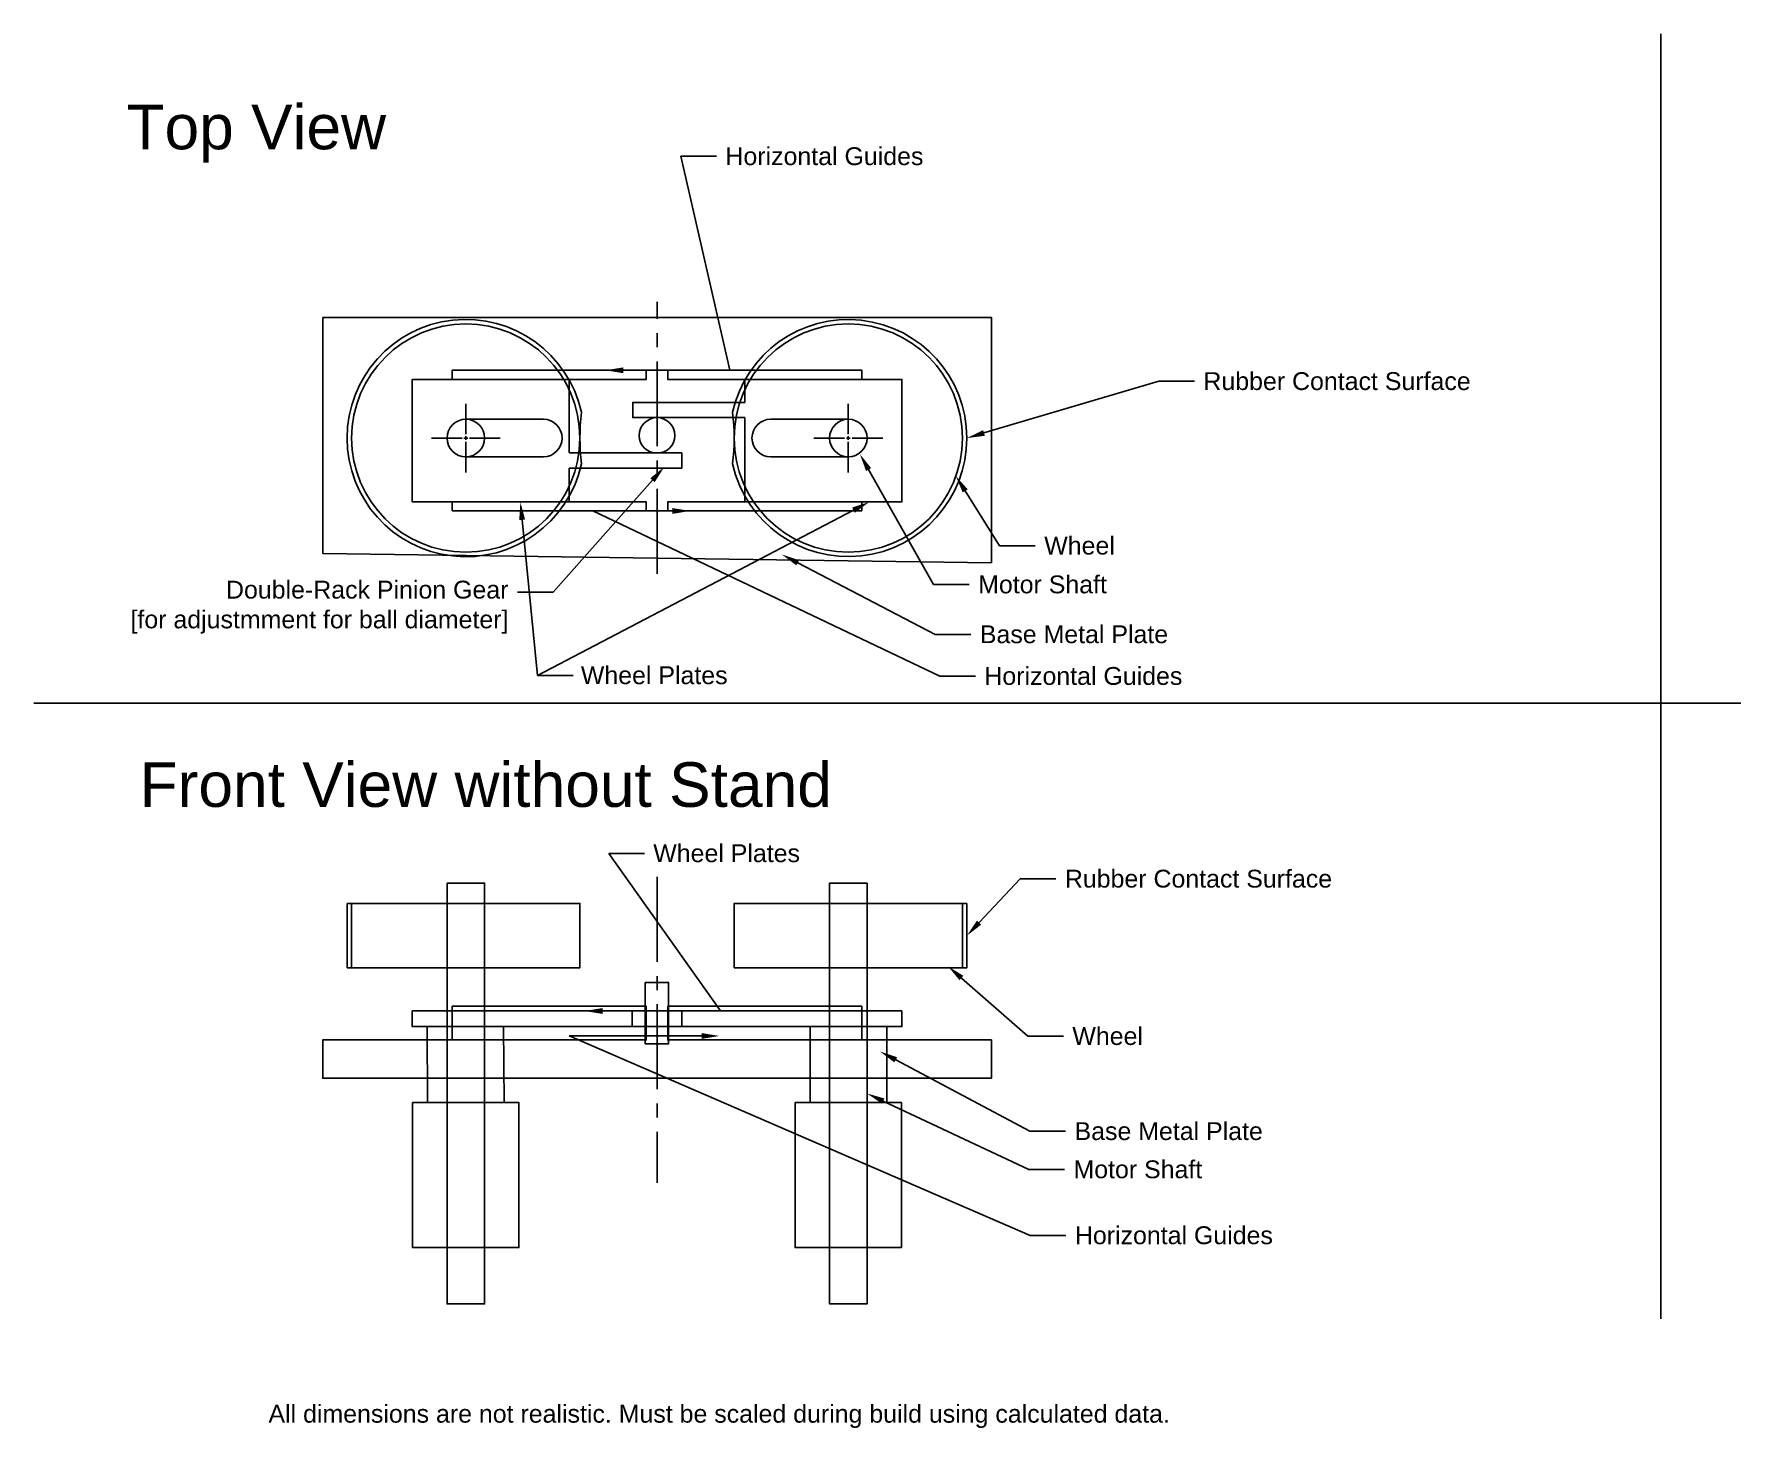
# Model space of a CAD drawing. Header units: millimetres. Extents: x 1800 to 2670, y 1294 to 1649.
# Drawn here: x 1800.4 to 2181, y 1336.3 to 1649 of the extents above; entities that cross this region are included whole.
import ezdxf
from ezdxf import colors
from ezdxf.entities.mleader import LeaderData, LeaderLine
from ezdxf.math import Vec2, Vec3

# ---------------------------------------------------------------- set-up
doc = ezdxf.new("R2010")
doc.units = ezdxf.units.MM
doc.linetypes.add('CENTER2', pattern=[28.575, 19.05, -3.175, 3.175, -3.175])
doc.styles.get("Standard").update_dxf_attribs({"font": 'arial.ttf'})

# ---------------------------------------------------------------- blocks, each defined once
blk = doc.blocks.new('*U2')
at = {"color": 0, "linetype": 'CENTER2', "transparency": 16777216}
blk.add_line((0, -30.47), (0, 30.47), dxfattribs=at)
blk = doc.blocks.new('*U12')
at = {"color": 0, "linetype": 'CENTER2', "transparency": 16777216}
for p, q in [((0, 0.84187), (0, 7.70935)), ((-7.70935, 0), (-0.84187, 0)), ((0.84187, 0), (7.70935, 0)), ((0, -7.70935), (0, -0.84187))]:
    blk.add_line(p, q, dxfattribs=at)
at = {"color": 0, "linetype": 'Continuous', "transparency": 16777216}
for p, q in [((-0.420935, 0), (0.420935, 0)), ((0, -0.420935), (0, 0.420935))]:
    blk.add_line(p, q, dxfattribs=at)
blk = doc.blocks.new('*U11')
blk.add_lwpolyline([(1923.2, 1564.15, 9.08104), (1923.2, 1552.57, -0.062647)], format="xyb", close=True)
for points in [[(1920.46, 1551.62), (1920.46, 1544.04), (1885.23, 1544.04), (1885.23, 1571.53), (1920.46, 1571.53), (1920.46, 1555.03)], [(1920.46, 1555.03), (1945.7, 1555.03), (1945.7, 1551.62), (1920.46, 1551.62)]]:
    blk.add_lwpolyline(points)
for radius in [25.6, 4.21]:
    blk.add_circle((1897.24, 1558.36), radius)
at = {"linetype": 'CENTER2'}
blk.add_blockref('*U12', (1897.24, 1558.36), dxfattribs=at)
blk = doc.blocks.new('*U13')
blk.add_lwpolyline([(1957.08, 1564.14, -9.08104), (1957.08, 1552.57, 0.062647)], format="xyb", close=True)
for points in [[(1959.81, 1562.94), (1959.81, 1544.04), (1995.05, 1544.04), (1995.05, 1571.53), (1959.81, 1571.53), (1959.81, 1566.35)], [(1959.81, 1566.35), (1934.68, 1566.35), (1934.68, 1562.94), (1959.81, 1562.94)]]:
    blk.add_lwpolyline(points)
for radius in [25.6, 4.21]:
    blk.add_circle((1983.04, 1558.36), radius)
blk = doc.blocks.new('*U14')
at = {"color": 0, "linetype": 'CENTER2', "transparency": 16777216}
blk.add_line((0, 40.85), (0, -27.78), dxfattribs=at)
blk = doc.blocks.new('*U15')
at = {"color": 0, "linetype": 'CENTER2', "transparency": 16777216}
for p, q in [((0, 0.84187), (0, 7.70935)), ((-7.70935, 0), (-0.84187, 0)), ((0.84187, 0), (7.70935, 0)), ((0, -7.70935), (0, -0.84187))]:
    blk.add_line(p, q, dxfattribs=at)
at = {"color": 0, "linetype": 'Continuous', "transparency": 16777216}
for p, q in [((-0.420935, 0), (0.420935, 0)), ((0, -0.420935), (0, 0.420935))]:
    blk.add_line(p, q, dxfattribs=at)

msp = doc.modelspace()

# ---------------------------------------------------------------- linework, layer by layer
for p, q in [((2165.3, 1648.99), (2165.3, 1360.84)), ((1800.37, 1498.9), (2530.23, 1498.9)), ((1888.54, 1426.36), (1888.67, 1409.33)), ((1905.73, 1426.36), (1905.85, 1409.33)), ((1974.46, 1426.36), (1974.46, 1409.33)), ((1991.65, 1426.36), (1991.65, 1409.33))]:
    msp.add_line(p, q)
for points in [[(1865.14, 1585.38), (2015.14, 1585.38), (2015.14, 1530.38), (1865.14, 1532.5)], [(1894.17, 1571.53), (1937.73, 1571.53), (1937.73, 1573.56), (1894.17, 1573.56)], [(1986.1, 1571.53), (1942.55, 1571.53), (1942.55, 1573.56), (1986.1, 1573.56)], [(1894.17, 1542.01), (1937.73, 1542.01), (1937.73, 1544.04), (1894.17, 1544.04)], [(1986.1, 1542.01), (1942.55, 1542.01), (1942.55, 1544.04), (1986.1, 1544.04)], [(1893.03, 1458.53), (1901.45, 1458.53), (1901.45, 1364.16), (1893.03, 1364.16)], [(1987.25, 1458.53), (1978.83, 1458.53), (1978.83, 1364.16), (1987.25, 1364.16)], [(1871.64, 1439.55), (1922.84, 1439.55), (1922.84, 1453.98), (1871.64, 1453.98)], [(2008.64, 1439.55), (1957.44, 1439.55), (1957.44, 1453.98), (2008.64, 1453.98)], [(1937.51, 1436.28), (1942.71, 1436.28), (1942.71, 1422.46), (1937.51, 1422.46)], [(1885.23, 1429.86), (1945.7, 1429.86), (1945.7, 1426.36), (1885.23, 1426.36)], [(1894.17, 1423.39), (1937.73, 1423.39), (1937.73, 1430.91), (1894.17, 1430.91)], [(1995.05, 1429.86), (1934.58, 1429.86), (1934.58, 1426.36), (1995.05, 1426.36)], [(1986.1, 1423.39), (1942.55, 1423.39), (1942.55, 1430.91), (1986.1, 1430.91)], [(1885.32, 1409.33), (1909.15, 1409.33), (1909.15, 1376.79), (1885.32, 1376.79)], [(1994.95, 1409.33), (1971.12, 1409.33), (1971.12, 1376.79), (1994.95, 1376.79)]]:
    msp.add_lwpolyline(points, close=True)
for points in [[(1897.24, 1562.57), (1914.64, 1562.57, -1), (1914.64, 1554.15), (1897.24, 1554.15, -1)], [(1983.04, 1562.57), (1965.64, 1562.57, 1), (1965.64, 1554.15), (1983.04, 1554.15, 1)]]:
    msp.add_lwpolyline(points, format="xyb", close=True)
for points in [[(1871.64, 1453.98), (1870.64, 1453.98)], [(1870.64, 1453.98), (1870.64, 1439.55), (1871.64, 1439.55)], [(2008.64, 1453.98), (2009.64, 1453.98)], [(2009.64, 1453.98), (2009.64, 1439.55), (2008.64, 1439.55)], [(1937.51, 1423.39), (1865.14, 1423.39), (1865.14, 1414.77), (2015.14, 1414.77), (2015.14, 1423.39), (1942.71, 1423.39)]]:
    msp.add_lwpolyline(points)
msp.add_circle((1940.14, 1558.94), 4)

# ---------------------------------------------------------------- block references
at = {"linetype": 'CENTER2'}
for name, p in [('*U2', (1940.14, 1558.41)), ('*U15', (1983.04, 1558.36)), ('*U14', (1940.14, 1419.08))]:
    msp.add_blockref(name, p, dxfattribs=at)
for name in ['*U11', '*U13']:
    msp.add_blockref(name, (0, 0))

# ---------------------------------------------------------------- texts
at = {"char_height": 10, "attachment_point": 1}
for s, insert, width in [('Top View', (1821.13, 1633.13), 72.4597), ('Front View without Stand', (1824.07, 1485.64), 163.4766)]:
    msp.add_mtext(s, dxfattribs=dict(at, insert=insert, width=width))
at = {"insert": (1852.98, 1341.53), "char_height": 4, "attachment_point": 1}
msp.add_mtext_dynamic_manual_height_columns('All dimensions are not realistic. Must be scaled during build using calculated data.', width=205.6256, gutter_width=12.5, heights=[0], dxfattribs=at)

# ---------------------------------------------------------------- leaders
ml = msp.add_multileader_mtext('Standard')
ml.set_content('Horizontal Guides', color=256)
ml.set_leader_properties()
ml.build(insert=Vec2(0, 0))
ctx = ml.context
ctx.base_point, ctx.plane_origin = Vec3(1953.48, 1621.55), Vec3(1928.61, 1573.56)
notes = []
notes.append((ctx, [(0, (1, 1, 0), (1945.48, 1621.55), (1, 0), 8, [(1, [(1928.61, 1573.56), (1956.47, 1573.56)], 0, [])])]))
ctx.mtext.insert, ctx.mtext.flow_direction = Vec3(1955.48, 1623.58), 5
ml = msp.add_multileader_mtext('Standard')
ml.set_content('Rubber Contact Surface', color=256)
ml.set_leader_properties()
ml.build(insert=Vec2(0, 0))
ctx = ml.context
ctx.base_point, ctx.plane_origin = Vec3(2060.7, 1571.1), Vec3(2009.64, 1558.36)
notes.append((ctx, [(0, (1, 1, 0), (2052.7, 1571.1), (1, 0), 8, [(0, [(2009.64, 1558.36)], 0, [])])]))
ctx.mtext.insert, ctx.mtext.flow_direction = Vec3(2062.7, 1573.13), 5
ml = msp.add_multileader_mtext('Standard')
ml.set_content('Motor Shaft', color=256)
ml.set_leader_properties()
ml.build(insert=Vec2(0, 0))
ctx = ml.context
ctx.base_point, ctx.plane_origin = Vec3(2010.17, 1525.51), Vec3(1985.63, 1554.78)
notes.append((ctx, [(0, (1, 1, 0), (2002.17, 1525.51), (1, 0), 8, [(0, [(1985.63, 1554.78)], 0, [])])]))
ctx.mtext.insert, ctx.mtext.flow_direction = Vec3(2012.17, 1527.54), 5
ml = msp.add_multileader_mtext('Standard')
ml.set_content('Double-Rack Pinion Gear\\P[for adjustmment for ball diameter]', color=256)
ml.set_leader_properties()
ml.build(insert=Vec2(0, 0))
ctx = ml.context
ctx.base_point, ctx.plane_origin = Vec3(1820.77, 1523.77), Vec3(1941.77, 1551.89)
ctx.text_align_type = 2
notes.append((ctx, [(0, (1, 1, 0), (1916.81, 1523.77), (-1, 0), 8, [(0, [(1941.77, 1551.89)], 0, [])])]))
ctx.mtext.insert, ctx.mtext.alignment, ctx.mtext.flow_direction = Vec3(1906.81, 1526.36), 3, 5
ml = msp.add_multileader_mtext('Standard')
ml.set_content('Wheel ', color=256)
ml.set_leader_properties()
ml.build(insert=Vec2(0, 0))
ctx = ml.context
ctx.base_point, ctx.plane_origin = Vec3(2024.99, 1534.21), Vec3(2007.13, 1549.89)
notes.append((ctx, [(0, (1, 1, 0), (2016.99, 1534.21), (1, 0), 8, [(0, [(2007.13, 1549.89)], 0, [])])]))
ctx.mtext.insert, ctx.mtext.flow_direction = Vec3(2026.99, 1536.24), 5
ml = msp.add_multileader_mtext('Standard')
ml.set_content('Wheel Plates', color=256)
ml.set_leader_properties()
ml.build(insert=Vec2(0, 0))
ctx = ml.context
ctx.base_point, ctx.plane_origin = Vec3(1921.33, 1505.14), Vec3(1995.06, 1552.7)
ctx.text_align_type = 2
notes.append((ctx, [(0, (1, 1, 0), (1913.33, 1505.14), (1, 0), 8, [(0, [(1987.76, 1544.04)], 0, []), (1, [(1909.49, 1544.02)], 0, [])])]))
ctx.mtext.insert, ctx.mtext.alignment, ctx.mtext.flow_direction = Vec3(1955.97, 1507.17), 3, 5
ml = msp.add_multileader_mtext('Standard')
ml.set_content('Horizontal Guides', color=256)
ml.set_leader_properties()
ml.build(insert=Vec2(0, 0))
ctx = ml.context
ctx.base_point, ctx.plane_origin = Vec3(2011.56, 1504.97), Vec3(1955.35, 1459.02)
notes.append((ctx, [(0, (1, 1, 0), (2003.56, 1504.97), (1, 0), 8, [(1, [(1947.54, 1542.01), (1925.75, 1542.01)], 0, [])])]))
ctx.mtext.insert, ctx.mtext.flow_direction = Vec3(2013.56, 1507), 5
ml = msp.add_multileader_mtext('Standard')
ml.set_content('Base Metal Plate', color=256)
ml.set_leader_properties()
ml.build(insert=Vec2(0, 0))
ctx = ml.context
ctx.base_point, ctx.plane_origin = Vec3(2010.55, 1514.33), Vec3(1963.12, 1532.24)
notes.append((ctx, [(0, (1, 1, 0), (2002.55, 1514.33), (1, 0), 8, [(0, [(1968.15, 1532.24)], 0, [])])]))
ctx.mtext.insert, ctx.mtext.flow_direction = Vec3(2012.55, 1516.36), 5
ml = msp.add_multileader_mtext('Standard')
ml.set_content('Wheel Plates', color=256)
ml.set_leader_properties()
ml.build(insert=Vec2(0, 0))
ctx = ml.context
ctx.base_point, ctx.plane_origin = Vec3(1937.29, 1465.21), Vec3(1994.67, 1507.15)
notes.append((ctx, [(0, (1, 1, 0), (1929.29, 1465.21), (1, 0), 8, [(0, [(1923.91, 1429.86), (1954.41, 1429.86)], 0, [])])]))
ctx.mtext.insert, ctx.mtext.flow_direction = Vec3(1939.29, 1467.25), 5
ml = msp.add_multileader_mtext('Standard')
ml.set_content('Rubber Contact Surface', color=256)
ml.set_leader_properties()
ml.build(insert=Vec2(0, 0))
ctx = ml.context
ctx.base_point, ctx.plane_origin = Vec3(2029.62, 1459.5), Vec3(2009.64, 1446.76)
notes.append((ctx, [(0, (1, 1, 0), (2021.62, 1459.5), (1, 0), 8, [(0, [(2009.64, 1446.76)], 0, [])])]))
ctx.mtext.insert, ctx.mtext.flow_direction = Vec3(2031.62, 1461.54), 5
ml = msp.add_multileader_mtext('Standard')
ml.set_content('Wheel ', color=256)
ml.set_leader_properties()
ml.build(insert=Vec2(0, 0))
ctx = ml.context
ctx.base_point, ctx.plane_origin = Vec3(2031.3, 1424.21), Vec3(2005.41, 1439.89)
notes.append((ctx, [(0, (1, 1, 0), (2023.3, 1424.21), (1, 0), 8, [(0, [(2005.41, 1439.89)], 0, [])])]))
ctx.mtext.insert, ctx.mtext.flow_direction = Vec3(2033.3, 1426.24), 5
ml = msp.add_multileader_mtext('Standard')
ml.set_content('Horizontal Guides', color=256)
ml.set_leader_properties()
ml.build(insert=Vec2(0, 0))
ctx = ml.context
ctx.base_point, ctx.plane_origin = Vec3(2031.87, 1379.53), Vec3(1956.18, 1341.27)
notes.append((ctx, [(0, (1, 1, 0), (2023.87, 1379.53), (1, 0), 8, [(1, [(1954.12, 1424.26), (1920.4, 1424.26)], 0, [])])]))
ctx.mtext.insert, ctx.mtext.flow_direction = Vec3(2033.87, 1381.56), 5
ml = msp.add_multileader_mtext('Standard')
ml.set_content('Base Metal Plate', color=256)
ml.set_leader_properties()
ml.build(insert=Vec2(0, 0))
ctx = ml.context
ctx.base_point, ctx.plane_origin = Vec3(2031.79, 1402.88), Vec3(1987.25, 1420.79)
notes.append((ctx, [(0, (1, 1, 0), (2023.79, 1402.88), (1, 0), 8, [(0, [(1990.14, 1420.79)], 0, [])])]))
ctx.mtext.insert, ctx.mtext.flow_direction = Vec3(2033.79, 1404.92), 5
ml = msp.add_multileader_mtext('Standard')
ml.set_content('Motor Shaft', color=256)
ml.set_leader_properties()
ml.build(insert=Vec2(0, 0))
ctx = ml.context
ctx.base_point, ctx.plane_origin = Vec3(2031.55, 1394.32), Vec3(2003.67, 1423.59)
notes.append((ctx, [(0, (1, 1, 0), (2023.55, 1394.32), (1, 0), 8, [(0, [(1987.25, 1411.35)], 0, [])])]))
ctx.mtext.insert, ctx.mtext.flow_direction = Vec3(2033.55, 1396.35), 5
for ctx, leaders in notes:
    for number, flags, end, landing, length, lines in leaders:
        leader = LeaderData()
        leader.index, (leader.has_last_leader_line, leader.has_dogleg_vector, leader.attachment_direction) = number, flags
        leader.last_leader_point, leader.dogleg_vector, leader.dogleg_length = Vec3(end), Vec3(landing), length
        for number, points, colour, breaks in lines:
            line = LeaderLine()
            line.index, line.vertices, line.color, line.breaks = number, Vec3.list(points), colors.encode_raw_color(colour), breaks
            leader.lines.append(line)
        ctx.leaders.append(leader)

doc.saveas('drawing.dxf')
